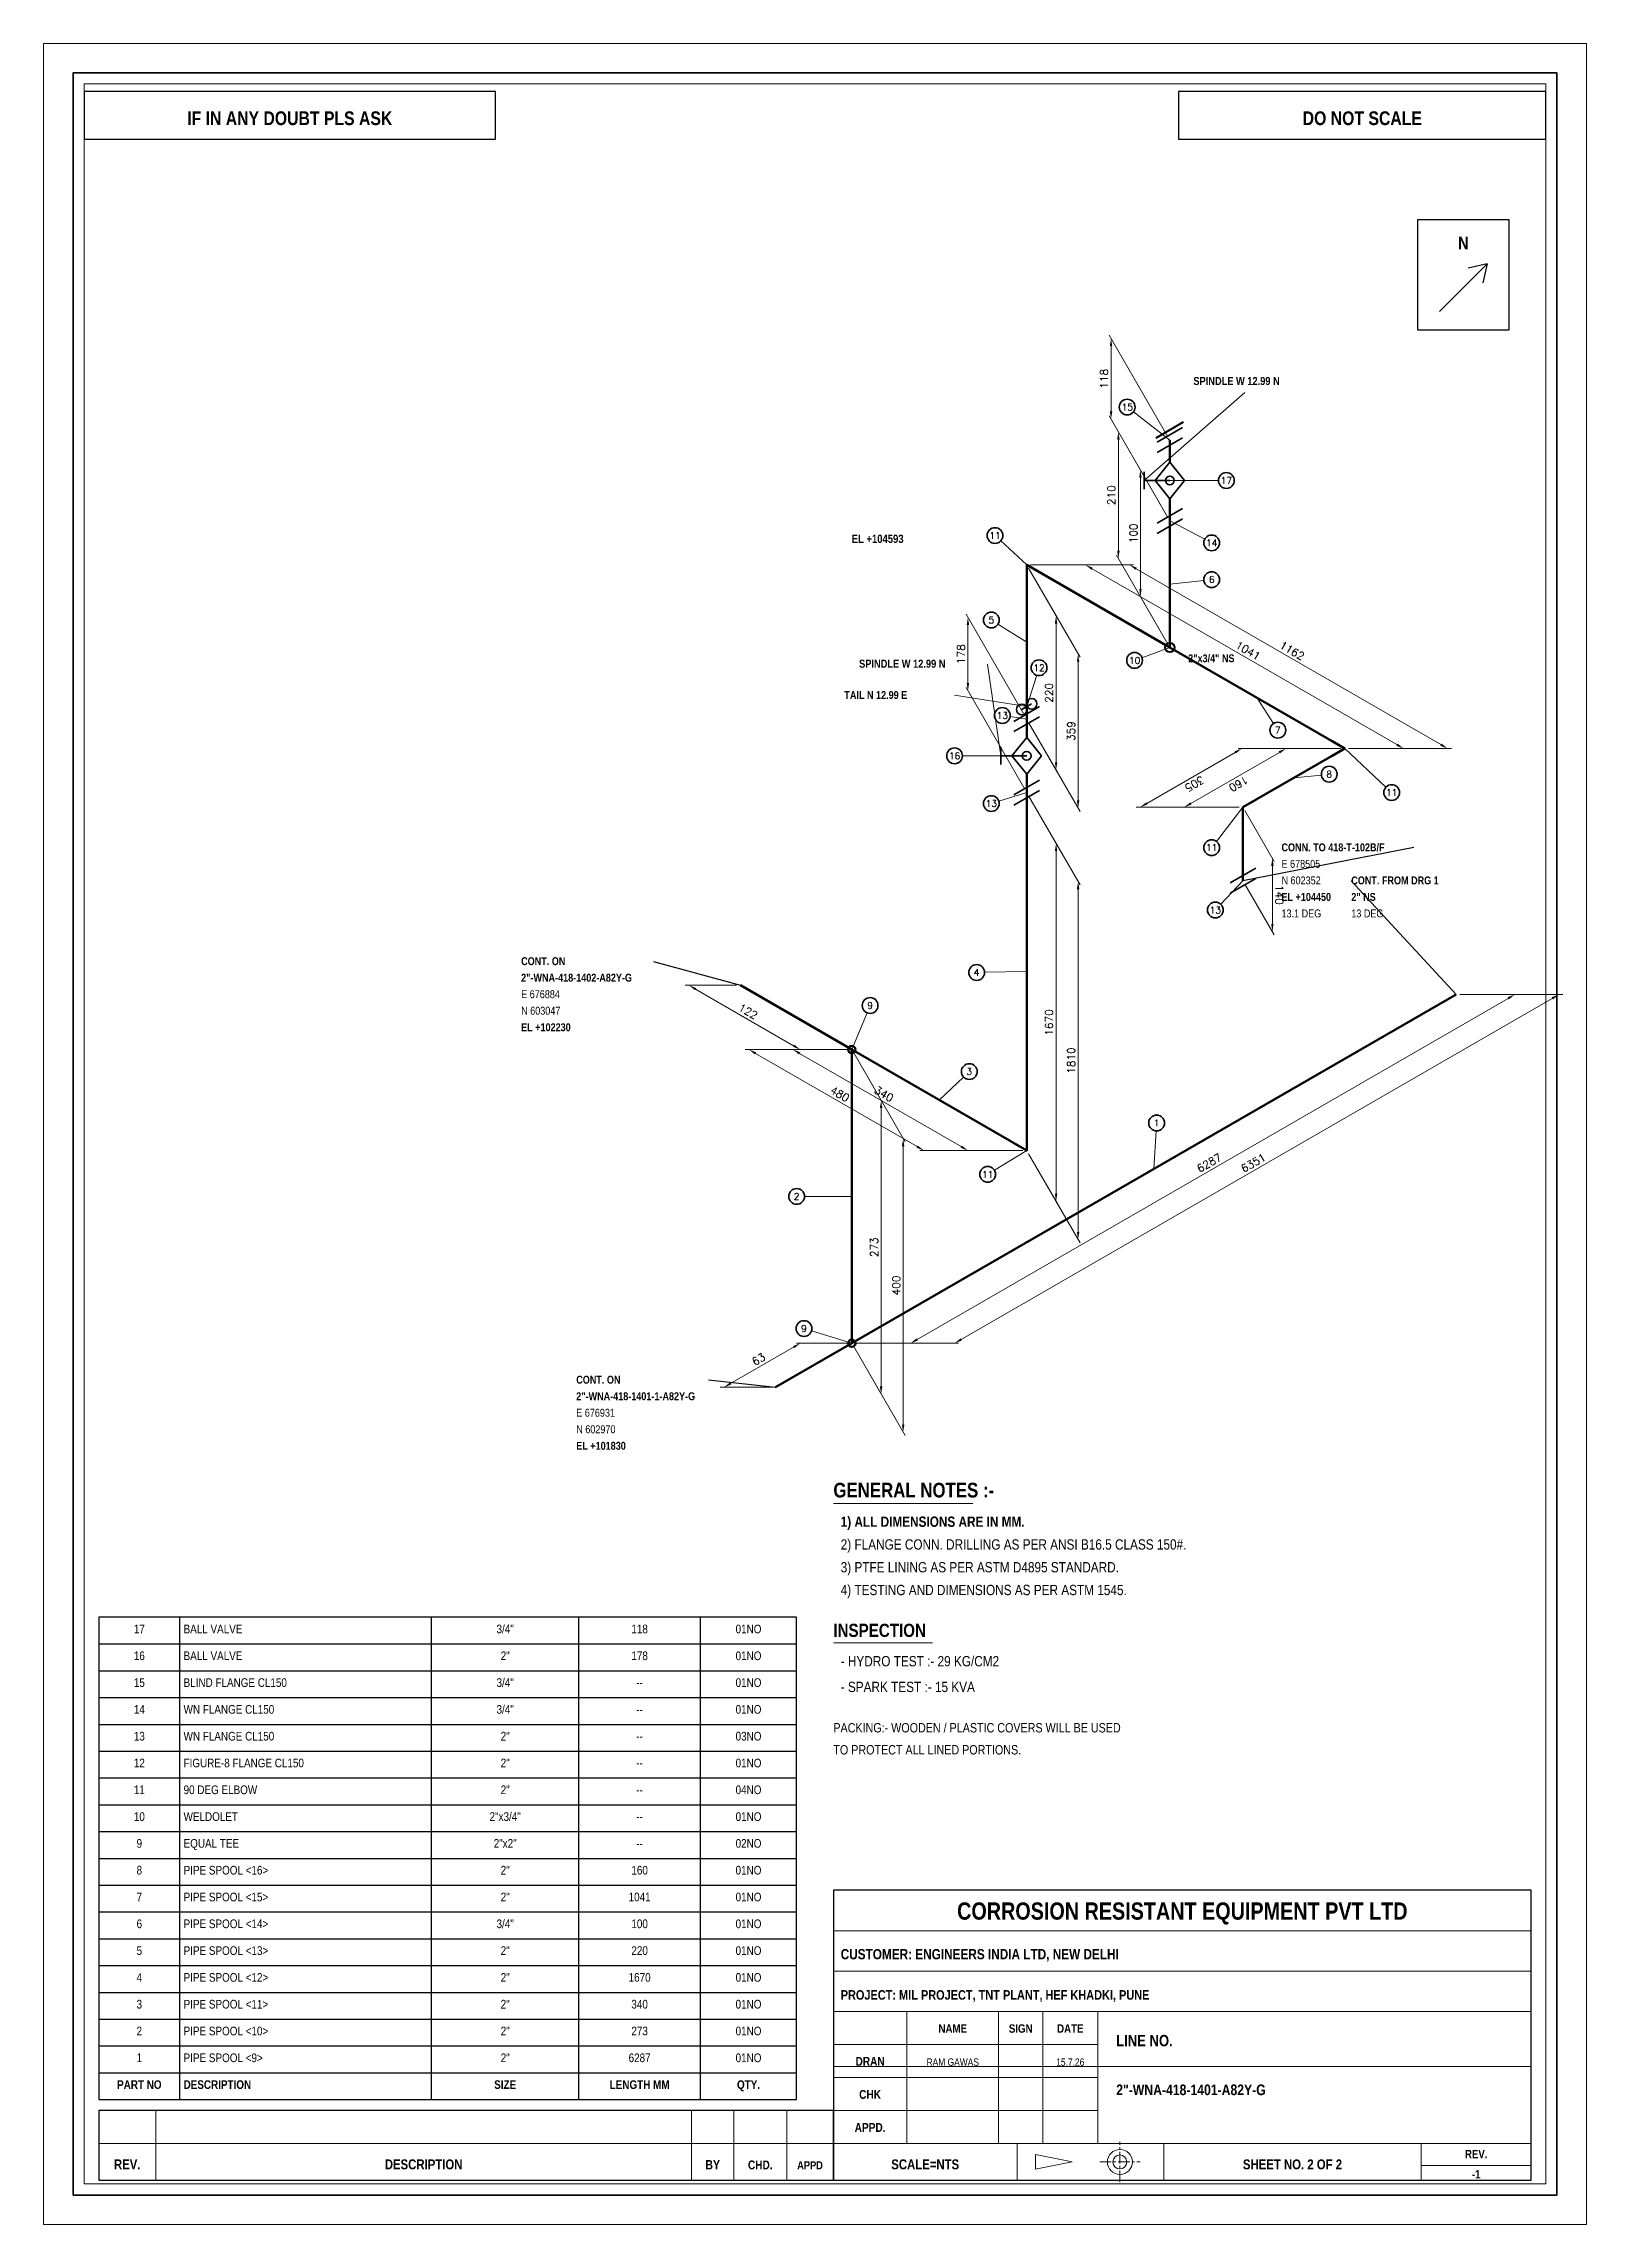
# Paper-space layout 'Layout1' of a CAD drawing. Header units: millimetres. Extents: x 0 to 420, y 0 to 594.
# The model-space entities are those that its viewports show. They can reach past a viewport. Long polylines and large blocks are cut down to what shows.
import ezdxf
from ezdxf.enums import TextEntityAlignment as Align

# ---------------------------------------------------------------- set-up
doc = ezdxf.new("R2010")
doc.units = ezdxf.units.MM
doc.linetypes.add('CENTER', pattern=[5.08, 3.175, -0.635, 0.635, -0.635])
for name, color, linetype, lineweight in [('BORDER', 7, 'Continuous', 35), ('CALLOUT', 3, 'Continuous', 35), ('CENTER', 2, 'CENTER', 20), ('COMPANY', 4, 'Continuous', 20), ('COMPONENT', 4, 'Continuous', 50), ('DIM', 2, 'Continuous', 20), ('HIGHLIGHT', 3, 'Continuous', 20), ('LABEL', 7, 'Continuous', 20), ('NOTES', 7, 'Continuous', 18), ('PIPE', 4, 'Continuous', 53), ('SYMBOL', 2, 'Continuous', 20), ('TABLE', 7, 'Continuous', 25), ('TITLE', 7, 'Continuous', 20)]:
    doc.layers.add(name, color=color, linetype=linetype, lineweight=lineweight)
doc.layers.add('VIEWPORTS', color=8, linetype='Continuous', lineweight=5, plot=False)
doc.styles.add('CRE_ARIAL_NARROW', font='Arial Narrow.ttf')
doc.styles.add('CRE_ARIAL_NARROW_BOLD', font='Arial Narrow Bold.ttf')
doc.styles.add('CRE_ROMANS', font='romans.shx')
doc.dimstyles.new('CRE_PTFE_DIM', dxfattribs={"dimtxt": 2.1, "dimasz": 2.1, "dimexe": 1.05, "dimexo": 1.05, "dimgap": 0.84, "dimtad": 1, "dimdec": 0, "dimzin": 12, "dimtxsty": 'CRE_ROMANS', "dimcen": 2.5, "dimclrd": 2, "dimclre": 2, "dimclrt": 2, "dimazin": 3, "dimtfac": 1, "dimtmove": 0, "dimatfit": 3, "dimlwd": 20, "dimlwe": 20})

# ---------------------------------------------------------------- blocks, each defined once
blk = doc.blocks.new('_CLOSEDFILLED')
at = {"color": 0, "linetype": 'BYBLOCK'}
blk.add_solid([(-1, 0.16), (0, 0), (-1, -0.16)], dxfattribs=at)
blk = doc.blocks.new('*D1')
at = {"color": 2, "lineweight": 20}
for p, q in [((237.82, 241.05), (398.73, 333.95)), ((385.59, 335), (401.59, 335)), ((221.05, 240), (237.05, 240))]:
    blk.add_line(p, q, dxfattribs=at)
at = {"layer": 'Defpoints'}
for p in [(384.54, 335), (220, 240), (236, 240)]:
    blk.add_point(p, dxfattribs=at)
at = {"layer": 'DIM', "color": 2, "xscale": 2.1, "yscale": 2.1}
for p, rotation in [((400.54, 335), 29.999999999999996), ((236, 240), 210)]:
    blk.add_blockref('_CLOSEDFILLED', p, dxfattribs=dict(at, rotation=rotation))
at = {"layer": 'DIM', "color": 2, "insert": (317.33, 289.14), "char_height": 2.1, "attachment_point": 5, "rotation": 30, "style": 'CRE_ROMANS'}
blk.add_mtext('6287', dxfattribs=at)
blk = doc.blocks.new('*D2')
at = {"color": 2, "lineweight": 20}
for p, q in [((249.82, 241.05), (410.73, 333.95)), ((385.59, 335), (413.59, 335)), ((221.05, 240), (249.05, 240))]:
    blk.add_line(p, q, dxfattribs=at)
at = {"layer": 'Defpoints'}
for p in [(384.54, 335), (220, 240), (248, 240)]:
    blk.add_point(p, dxfattribs=at)
at = {"layer": 'DIM', "color": 2, "xscale": 2.1, "yscale": 2.1}
for p, rotation in [((412.54, 335), 29.999999999999996), ((248, 240), 210)]:
    blk.add_blockref('_CLOSEDFILLED', p, dxfattribs=dict(at, rotation=rotation))
at = {"layer": 'DIM', "color": 2, "insert": (329.33, 289.14), "char_height": 2.1, "attachment_point": 5, "rotation": 30, "style": 'CRE_ROMANS'}
blk.add_mtext('6351', dxfattribs=at)
blk = doc.blocks.new('*D3')
at = {"color": 2, "lineweight": 20}
for p, q in [((220.53, 319.09), (228.53, 305.23)), ((228, 228.24), (228, 304.04)), ((220.53, 239.09), (228.53, 225.23))]:
    blk.add_line(p, q, dxfattribs=at)
at = {"layer": 'Defpoints'}
for p in [(220, 320), (220, 240), (228, 226.14)]:
    blk.add_point(p, dxfattribs=at)
at = {"layer": 'DIM', "color": 2, "xscale": 2.1, "yscale": 2.1}
for p, rotation in [((228, 306.14), 90), ((228, 226.14), 270)]:
    blk.add_blockref('_CLOSEDFILLED', p, dxfattribs=dict(at, rotation=rotation))
at = {"layer": 'DIM', "color": 2, "insert": (226.11, 266.14), "char_height": 2.1, "attachment_point": 5, "rotation": 90, "style": 'CRE_ROMANS'}
blk.add_mtext('273', dxfattribs=at)
blk = doc.blocks.new('*D4')
at = {"color": 2, "lineweight": 20}
for p, q in [((220.53, 319.09), (234.53, 294.84)), ((234, 217.85), (234, 293.65)), ((220.53, 239.09), (234.53, 214.84))]:
    blk.add_line(p, q, dxfattribs=at)
at = {"layer": 'Defpoints'}
for p in [(220, 320), (220, 240), (234, 215.75)]:
    blk.add_point(p, dxfattribs=at)
at = {"layer": 'DIM', "color": 2, "xscale": 2.1, "yscale": 2.1}
for p, rotation in [((234, 295.75), 90), ((234, 215.75), 270)]:
    blk.add_blockref('_CLOSEDFILLED', p, dxfattribs=dict(at, rotation=rotation))
at = {"layer": 'DIM', "color": 2, "insert": (232.11, 255.75), "char_height": 2.1, "attachment_point": 5, "rotation": 90, "style": 'CRE_ROMANS'}
blk.add_mtext('400', dxfattribs=at)
blk = doc.blocks.new('*D5')
at = {"color": 2, "lineweight": 20}
for p, q in [((218.95, 320), (202.95, 320)), ((205.82, 318.95), (249.81, 293.55)), ((266.58, 292.5), (250.58, 292.5))]:
    blk.add_line(p, q, dxfattribs=at)
at = {"layer": 'Defpoints'}
for p in [(204, 320), (220, 320), (267.63, 292.5)]:
    blk.add_point(p, dxfattribs=at)
at = {"layer": 'DIM', "color": 2, "xscale": 2.1, "yscale": 2.1}
for p, rotation in [((204, 320), 150), ((251.63, 292.5), -30.00000000000001)]:
    blk.add_blockref('_CLOSEDFILLED', p, dxfattribs=dict(at, rotation=rotation))
at = {"layer": 'DIM', "color": 2, "insert": (228.76, 307.89), "char_height": 2.1, "attachment_point": 5, "rotation": 330, "style": 'CRE_ROMANS'}
blk.add_mtext('340', dxfattribs=at)
blk = doc.blocks.new('*D6')
at = {"color": 2, "lineweight": 20}
for p, q in [((218.95, 320), (190.95, 320)), ((193.82, 318.95), (237.81, 293.55)), ((266.58, 292.5), (238.58, 292.5))]:
    blk.add_line(p, q, dxfattribs=at)
at = {"layer": 'Defpoints'}
for p in [(192, 320), (220, 320), (267.63, 292.5)]:
    blk.add_point(p, dxfattribs=at)
at = {"layer": 'DIM', "color": 2, "xscale": 2.1, "yscale": 2.1}
for p, rotation in [((192, 320), 150), ((239.63, 292.5), -30.00000000000001)]:
    blk.add_blockref('_CLOSEDFILLED', p, dxfattribs=dict(at, rotation=rotation))
at = {"layer": 'DIM', "color": 2, "insert": (216.76, 307.89), "char_height": 2.1, "attachment_point": 5, "rotation": 330, "style": 'CRE_ROMANS'}
blk.add_mtext('480', dxfattribs=at)
blk = doc.blocks.new('*D7')
at = {"color": 2, "lineweight": 20}
for p, q in [((268.16, 389.09), (276.16, 375.23)), ((275.63, 280.74), (275.63, 374.04)), ((268.16, 291.59), (276.16, 277.73))]:
    blk.add_line(p, q, dxfattribs=at)
at = {"layer": 'Defpoints'}
for p in [(267.63, 390), (267.63, 292.5), (275.63, 278.64)]:
    blk.add_point(p, dxfattribs=at)
at = {"layer": 'DIM', "color": 2, "xscale": 2.1, "yscale": 2.1}
for p, rotation in [((275.63, 376.14), 90), ((275.63, 278.64), 270)]:
    blk.add_blockref('_CLOSEDFILLED', p, dxfattribs=dict(at, rotation=rotation))
at = {"layer": 'DIM', "color": 2, "insert": (273.74, 327.39), "char_height": 2.1, "attachment_point": 5, "rotation": 90, "style": 'CRE_ROMANS'}
blk.add_mtext('1670', dxfattribs=at)
blk = doc.blocks.new('*D8')
at = {"color": 2, "lineweight": 20}
for p, q in [((268.16, 389.09), (282.16, 364.84)), ((281.63, 270.35), (281.63, 363.65)), ((268.16, 291.59), (282.16, 267.34))]:
    blk.add_line(p, q, dxfattribs=at)
at = {"layer": 'Defpoints'}
for p in [(267.63, 390), (267.63, 292.5), (281.63, 268.25)]:
    blk.add_point(p, dxfattribs=at)
at = {"layer": 'DIM', "color": 2, "xscale": 2.1, "yscale": 2.1}
for p, rotation in [((281.63, 365.75), 90), ((281.63, 268.25), 270)]:
    blk.add_blockref('_CLOSEDFILLED', p, dxfattribs=dict(at, rotation=rotation))
at = {"layer": 'DIM', "color": 2, "insert": (279.74, 317), "char_height": 2.1, "attachment_point": 5, "rotation": 90, "style": 'CRE_ROMANS'}
blk.add_mtext('1810', dxfattribs=at)
blk = doc.blocks.new('*D9')
at = {"color": 2, "lineweight": 20}
for p, q in [((268.16, 451.09), (276.16, 437.23)), ((275.63, 398.24), (275.63, 436.04)), ((268.16, 409.09), (276.16, 395.23))]:
    blk.add_line(p, q, dxfattribs=at)
at = {"layer": 'Defpoints'}
for p in [(267.63, 452), (267.63, 410), (275.63, 396.14)]:
    blk.add_point(p, dxfattribs=at)
at = {"layer": 'DIM', "color": 2, "xscale": 2.1, "yscale": 2.1}
for p, rotation in [((275.63, 438.14), 90), ((275.63, 396.14), 270)]:
    blk.add_blockref('_CLOSEDFILLED', p, dxfattribs=dict(at, rotation=rotation))
at = {"layer": 'DIM', "color": 2, "insert": (273.74, 417.14), "char_height": 2.1, "attachment_point": 5, "rotation": 90, "style": 'CRE_ROMANS'}
blk.add_mtext('220', dxfattribs=at)
blk = doc.blocks.new('*D10')
at = {"color": 2, "lineweight": 20}
for p, q in [((268.16, 451.09), (282.16, 426.84)), ((281.63, 387.85), (281.63, 425.65)), ((268.16, 409.09), (282.16, 384.84))]:
    blk.add_line(p, q, dxfattribs=at)
at = {"layer": 'Defpoints'}
for p in [(267.63, 452), (267.63, 410), (281.63, 385.75)]:
    blk.add_point(p, dxfattribs=at)
at = {"layer": 'DIM', "color": 2, "xscale": 2.1, "yscale": 2.1}
for p, rotation in [((281.63, 427.75), 90), ((281.63, 385.75), 270)]:
    blk.add_blockref('_CLOSEDFILLED', p, dxfattribs=dict(at, rotation=rotation))
at = {"layer": 'DIM', "color": 2, "insert": (279.74, 406.75), "char_height": 2.1, "attachment_point": 5, "rotation": 90, "style": 'CRE_ROMANS'}
blk.add_mtext('359', dxfattribs=at)
blk = doc.blocks.new('*D11')
at = {"color": 2, "lineweight": 20}
for p, q in [((306.08, 464.91), (298.08, 478.77)), ((298.6, 445.46), (298.6, 475.76)), ((306.08, 430.41), (298.08, 444.27))]:
    blk.add_line(p, q, dxfattribs=at)
at = {"layer": 'Defpoints'}
for p in [(306.6, 464), (298.6, 443.36), (306.6, 429.5)]:
    blk.add_point(p, dxfattribs=at)
at = {"layer": 'DIM', "color": 2, "xscale": 2.1, "yscale": 2.1}
for p, rotation in [((298.6, 477.86), 90), ((298.6, 443.36), 270)]:
    blk.add_blockref('_CLOSEDFILLED', p, dxfattribs=dict(at, rotation=rotation))
at = {"layer": 'DIM', "color": 2, "insert": (296.71, 460.61), "char_height": 2.1, "attachment_point": 5, "rotation": 90, "style": 'CRE_ROMANS'}
blk.add_mtext('100', dxfattribs=at)
blk = doc.blocks.new('*D12')
at = {"color": 2, "lineweight": 20}
for p, q in [((306.08, 464.91), (292.08, 489.16)), ((292.6, 455.85), (292.6, 486.15)), ((306.08, 430.41), (292.08, 454.66))]:
    blk.add_line(p, q, dxfattribs=at)
at = {"layer": 'Defpoints'}
for p in [(306.6, 464), (292.6, 453.75), (306.6, 429.5)]:
    blk.add_point(p, dxfattribs=at)
at = {"layer": 'DIM', "color": 2, "xscale": 2.1, "yscale": 2.1}
for p, rotation in [((292.6, 488.25), 90), ((292.6, 453.75), 270)]:
    blk.add_blockref('_CLOSEDFILLED', p, dxfattribs=dict(at, rotation=rotation))
at = {"layer": 'DIM', "color": 2, "insert": (290.71, 471), "char_height": 2.1, "attachment_point": 5, "rotation": 90, "style": 'CRE_ROMANS'}
blk.add_mtext('210', dxfattribs=at)
blk = doc.blocks.new('*D13')
at = {"color": 2, "lineweight": 20}
for p, q in [((268.68, 452), (284.68, 452)), ((285.45, 450.95), (368.42, 403.05)), ((355.28, 402), (371.28, 402))]:
    blk.add_line(p, q, dxfattribs=at)
at = {"layer": 'Defpoints'}
for p in [(267.63, 452), (283.63, 452), (354.23, 402)]:
    blk.add_point(p, dxfattribs=at)
at = {"layer": 'DIM', "color": 2, "xscale": 2.1, "yscale": 2.1}
for p, rotation in [((283.63, 452), 149.99999999999997), ((370.23, 402), -30.000000000000036)]:
    blk.add_blockref('_CLOSEDFILLED', p, dxfattribs=dict(at, rotation=rotation))
at = {"layer": 'DIM', "color": 2, "insert": (327.88, 428.64), "char_height": 2.1, "attachment_point": 5, "rotation": 330, "style": 'CRE_ROMANS'}
blk.add_mtext('1041', dxfattribs=at)
blk = doc.blocks.new('*D14')
at = {"color": 2, "lineweight": 20}
for p, q in [((268.68, 452), (296.68, 452)), ((297.45, 450.95), (380.42, 403.05)), ((355.28, 402), (383.28, 402))]:
    blk.add_line(p, q, dxfattribs=at)
at = {"layer": 'Defpoints'}
for p in [(267.63, 452), (295.63, 452), (354.23, 402)]:
    blk.add_point(p, dxfattribs=at)
at = {"layer": 'DIM', "color": 2, "xscale": 2.1, "yscale": 2.1}
for p, rotation in [((295.63, 452), 149.99999999999997), ((382.23, 402), -30.000000000000036)]:
    blk.add_blockref('_CLOSEDFILLED', p, dxfattribs=dict(at, rotation=rotation))
at = {"layer": 'DIM', "color": 2, "insert": (339.88, 428.64), "char_height": 2.1, "attachment_point": 5, "rotation": 330, "style": 'CRE_ROMANS'}
blk.add_mtext('1162', dxfattribs=at)
blk = doc.blocks.new('*D15')
at = {"color": 2, "lineweight": 20}
for p, q in [((336.42, 400.95), (312.34, 387.05)), ((353.18, 402), (337.18, 402)), ((325.47, 386), (309.47, 386))]:
    blk.add_line(p, q, dxfattribs=at)
at = {"layer": 'Defpoints'}
for p in [(338.23, 402), (354.23, 402), (326.52, 386)]:
    blk.add_point(p, dxfattribs=at)
at = {"layer": 'DIM', "color": 2, "xscale": 2.1, "yscale": 2.1}
for p, rotation in [((338.23, 402), 29.99999999999997), ((310.52, 386), -150.00000000000003)]:
    blk.add_blockref('_CLOSEDFILLED', p, dxfattribs=dict(at, rotation=rotation))
at = {"layer": 'DIM', "color": 2, "insert": (325.32, 392.36), "char_height": 2.1, "attachment_point": 5, "rotation": 210, "style": 'CRE_ROMANS'}
blk.add_mtext('160', dxfattribs=at)
blk = doc.blocks.new('*D16')
at = {"color": 2, "lineweight": 20}
for p, q in [((324.42, 400.95), (300.34, 387.05)), ((353.18, 402), (325.18, 402)), ((325.47, 386), (297.47, 386))]:
    blk.add_line(p, q, dxfattribs=at)
at = {"layer": 'Defpoints'}
for p in [(326.23, 402), (354.23, 402), (326.52, 386)]:
    blk.add_point(p, dxfattribs=at)
at = {"layer": 'DIM', "color": 2, "xscale": 2.1, "yscale": 2.1}
for p, rotation in [((326.23, 402), 29.99999999999997), ((298.52, 386), -150.00000000000003)]:
    blk.add_blockref('_CLOSEDFILLED', p, dxfattribs=dict(at, rotation=rotation))
at = {"layer": 'DIM', "color": 2, "insert": (313.32, 392.36), "char_height": 2.1, "attachment_point": 5, "rotation": 210, "style": 'CRE_ROMANS'}
blk.add_mtext('305', dxfattribs=at)
blk = doc.blocks.new('*D17')
at = {"color": 2, "lineweight": 20}
for p, q in [((267.11, 410.91), (251.11, 438.62)), ((251.63, 419.81), (251.63, 435.61)), ((267.11, 390.91), (251.11, 418.62))]:
    blk.add_line(p, q, dxfattribs=at)
at = {"layer": 'Defpoints'}
for p in [(251.63, 417.71), (267.63, 410), (267.63, 390)]:
    blk.add_point(p, dxfattribs=at)
at = {"layer": 'DIM', "color": 2, "xscale": 2.1, "yscale": 2.1}
for p, rotation in [((251.63, 437.71), 90), ((251.63, 417.71), 270)]:
    blk.add_blockref('_CLOSEDFILLED', p, dxfattribs=dict(at, rotation=rotation))
at = {"layer": 'DIM', "color": 2, "insert": (249.74, 427.71), "char_height": 2.1, "attachment_point": 5, "rotation": 90, "style": 'CRE_ROMANS'}
blk.add_mtext('178', dxfattribs=at)
blk = doc.blocks.new('*D18')
at = {"color": 2, "lineweight": 20}
for p, q in [((306.08, 486.91), (290.08, 514.62)), ((290.6, 493.81), (290.6, 511.61)), ((306.08, 464.91), (290.08, 492.62))]:
    blk.add_line(p, q, dxfattribs=at)
at = {"layer": 'Defpoints'}
for p in [(290.6, 491.71), (306.6, 486), (306.6, 464)]:
    blk.add_point(p, dxfattribs=at)
at = {"layer": 'DIM', "color": 2, "xscale": 2.1, "yscale": 2.1}
for p, rotation in [((290.6, 513.71), 90), ((290.6, 491.71), 270)]:
    blk.add_blockref('_CLOSEDFILLED', p, dxfattribs=dict(at, rotation=rotation))
at = {"layer": 'DIM', "color": 2, "insert": (288.71, 502.71), "char_height": 2.1, "attachment_point": 5, "rotation": 90, "style": 'CRE_ROMANS'}
blk.add_mtext('118', dxfattribs=at)
blk = doc.blocks.new('*D19')
at = {"color": 2, "lineweight": 20}
for p, q in [((327.05, 385.09), (335.05, 371.23)), ((334.52, 370.04), (334.52, 354.24)), ((327.05, 365.09), (335.05, 351.23))]:
    blk.add_line(p, q, dxfattribs=at)
at = {"layer": 'Defpoints'}
for p in [(326.52, 386), (334.52, 372.14), (326.52, 366)]:
    blk.add_point(p, dxfattribs=at)
at = {"layer": 'DIM', "color": 2, "xscale": 2.1, "yscale": 2.1}
for p, rotation in [((334.52, 372.14), 90), ((334.52, 352.14), -90)]:
    blk.add_blockref('_CLOSEDFILLED', p, dxfattribs=dict(at, rotation=rotation))
at = {"layer": 'DIM', "color": 2, "insert": (336.41, 362.14), "char_height": 2.1, "attachment_point": 5, "rotation": 270, "style": 'CRE_ROMANS'}
blk.add_mtext('140', dxfattribs=at)
blk = doc.blocks.new('*D20')
at = {"color": 2, "lineweight": 20}
for p, q in [((187.03, 229.05), (204.18, 238.95)), ((218.95, 240), (204.95, 240)), ((198.17, 228), (184.17, 228))]:
    blk.add_line(p, q, dxfattribs=at)
at = {"layer": 'Defpoints'}
for p in [(220, 240), (185.22, 228), (199.22, 228)]:
    blk.add_point(p, dxfattribs=at)
at = {"layer": 'DIM', "color": 2, "xscale": 2.1, "yscale": 2.1}
for p, rotation in [((206, 240), 29.999999999999996), ((185.22, 228), 210)]:
    blk.add_blockref('_CLOSEDFILLED', p, dxfattribs=dict(at, rotation=rotation))
at = {"layer": 'DIM', "color": 2, "insert": (194.66, 235.64), "char_height": 2.1, "attachment_point": 5, "rotation": 30, "style": 'CRE_ROMANS'}
blk.add_mtext('63', dxfattribs=at)
blk = doc.blocks.new('*D21')
at = {"color": 2, "lineweight": 20}
for p, q in [((188.64, 337.5), (174.64, 337.5)), ((177.51, 336.45), (204.18, 321.05)), ((218.95, 320), (204.95, 320))]:
    blk.add_line(p, q, dxfattribs=at)
at = {"layer": 'Defpoints'}
for p in [(175.69, 337.5), (189.69, 337.5), (220, 320)]:
    blk.add_point(p, dxfattribs=at)
at = {"layer": 'DIM', "color": 2, "xscale": 2.1, "yscale": 2.1}
for p, rotation in [((175.69, 337.5), 150), ((206, 320), -30.00000000000001)]:
    blk.add_blockref('_CLOSEDFILLED', p, dxfattribs=dict(at, rotation=rotation))
at = {"layer": 'DIM', "color": 2, "insert": (191.79, 330.39), "char_height": 2.1, "attachment_point": 5, "rotation": 330, "style": 'CRE_ROMANS'}
blk.add_mtext('122', dxfattribs=at)

msp = doc.modelspace()

# ---------------------------------------------------------------- linework, layer by layer
at = {"layer": 'BORDER', "lineweight": 20}
for p, q in [((215, 80), (405, 80)), ((215, 69), (405, 69)), ((215, 58), (405, 58)), ((235, 22), (235, 58)), ((260, 22), (260, 58)), ((272, 22), (272, 58)), ((287, 22), (287, 58)), ((215, 49), (287, 49)), ((215, 43), (405, 43)), ((215, 40), (287, 40)), ((30.5, 12), (30.5, 31)), ((176.4, 12), (176.4, 31)), ((187.9, 12), (187.9, 31)), ((202.3, 12), (202.3, 31)), ((215, 31), (287, 31)), ((15, 22), (215, 22)), ((215, 22), (405, 22)), ((265, 12), (265, 22)), ((305, 12), (305, 22)), ((375, 12), (375, 22)), ((375, 16), (405, 16))]:
    msp.add_line(p, q, dxfattribs=at)
at = {"layer": 'BORDER', "lineweight": 35}
msp.add_lwpolyline([(8, 8), (412, 8), (412, 586), (8, 586)], close=True, dxfattribs=at)
at = {"layer": 'BORDER', "lineweight": 20}
msp.add_lwpolyline([(11, 11), (409, 11), (409, 583), (11, 583)], close=True, dxfattribs=at)
at = {"layer": 'BORDER', "lineweight": 25}
for points in [[(11, 568), (123, 568), (123, 581), (11, 581)], [(309, 568), (409, 568), (409, 581), (309, 581)], [(374, 516), (399, 516), (399, 546), (374, 546)], [(15, 12), (215, 12), (215, 31), (15, 31)]]:
    msp.add_lwpolyline(points, close=True, dxfattribs=at)
at = {"layer": 'BORDER', "lineweight": 30}
msp.add_lwpolyline([(215, 12), (405, 12), (405, 91), (215, 91)], close=True, dxfattribs=at)
at = {"layer": 'CALLOUT', "lineweight": 20}
for p, q in [((296.7, 493.68), (306.6, 486)), ((319.85, 475), (306.6, 475)), ((316.1, 459), (306.6, 464)), ((260.58, 458.54), (267.63, 452)), ((315.86, 447.77), (306.6, 446.75)), ((259.82, 435.86), (267.63, 431)), ((299.02, 426.74), (306.6, 429.5)), ((270.35, 421.95), (267.63, 413.4)), ((263.13, 410.68), (267.63, 410)), ((334.84, 408.81), (330.42, 415.75)), ((250.15, 400), (260.63, 400)), ((365.43, 391.47), (354.23, 402)), ((347.86, 394.78), (340.38, 394)), ((260.05, 387.64), (267.63, 390)), ((319.32, 376.7), (326.52, 386)), ((320.47, 359.57), (326.52, 366)), ((256.15, 341.04), (267.63, 341.25)), ((224.17, 330.02), (220, 320)), ((250.44, 312.52), (243.82, 306.25)), ((302.88, 297.85), (302.27, 287.5)), ((258.83, 287.12), (267.63, 292.5)), ((207.15, 280), (220, 280)), ((209.05, 243.37), (220, 240))]:
    msp.add_line(p, q, dxfattribs=at)
at = {"layer": 'CALLOUT', "lineweight": 35}
for centre in [(295, 495), (322, 475), (259, 460), (318, 458), (318, 448), (258, 437), (297, 426), (271, 424), (261, 411), (336, 407), (248, 400), (350, 395), (367, 390), (258, 387), (318, 375), (319, 358), (254, 341), (225, 332), (252, 314), (303, 300), (257, 286), (205, 280), (207, 244)]:
    msp.add_circle(centre, 2.15, dxfattribs=at)
at = {"layer": 'CENTER', "lineweight": 20}
for p, q in [((293, 11.5), (293, 22.5)), ((287.5, 17), (298.5, 17))]:
    msp.add_line(p, q, dxfattribs=at)
at = {"layer": 'COMPONENT', "lineweight": 40}
msp.add_line((302.88, 486.65), (310.33, 490.95), dxfattribs=at)
at = {"layer": 'COMPONENT', "lineweight": 35}
for p, q in [((303.14, 485.4), (310.07, 489.4)), ((303.14, 482.6), (310.07, 486.6)), ((299.6, 472.6), (299.6, 477.4)), ((302.6, 475), (306.6, 480)), ((306.6, 480), (310.6, 475)), ((306.6, 475), (299.6, 475)), ((306.6, 470), (302.6, 475)), ((310.6, 475), (306.6, 470)), ((303.14, 463.4), (310.07, 467.4)), ((303.14, 460.6), (310.07, 464.6)), ((264.17, 409.4), (271.1, 413.4)), ((264.17, 406.6), (271.1, 410.6)), ((266.29, 412.62), (268.97, 414.17)), ((263.63, 400), (267.63, 405)), ((267.63, 405), (271.63, 400)), ((260.63, 397.6), (260.63, 402.4)), ((267.63, 400), (260.63, 400)), ((267.63, 395), (263.63, 400)), ((271.63, 400), (267.63, 395)), ((264.17, 389.4), (271.1, 393.4)), ((264.17, 386.6), (271.1, 390.6)), ((323.06, 365.4), (329.99, 369.4)), ((323.06, 362.6), (329.99, 366.6))]:
    msp.add_line(p, q, dxfattribs=at)
at = {"layer": 'COMPONENT', "lineweight": 50}
for p, q in [((306.6, 480), (306.6, 486)), ((306.6, 464), (306.6, 470)), ((267.63, 405), (267.63, 410)), ((267.63, 390), (267.63, 395)), ((326.52, 386), (326.52, 366)), ((189.69, 337.5), (220, 320)), ((199.22, 228), (220, 240))]:
    msp.add_line(p, q, dxfattribs=at)
for points in [[(267.63, 448), (267.63, 452), (271.1, 450)], [(350.77, 404), (354.23, 402), (350.77, 400)], [(329.99, 388), (326.52, 386), (326.52, 382)], [(264.17, 294.5), (267.63, 292.5), (267.63, 296.5)]]:
    msp.add_lwpolyline(points, dxfattribs=at)
at = {"layer": 'COMPONENT', "lineweight": 35}
for centre, radius in [((306.6, 475), 1.2), ((266.29, 412.62), 1.45), ((268.97, 414.17), 1.45), ((267.63, 400), 1.2)]:
    msp.add_circle(centre, radius, dxfattribs=at)
at = {"layer": 'COMPONENT', "lineweight": 40}
msp.add_circle((306.6, 429.5), 1.25, dxfattribs=at)
at = {"layer": 'COMPONENT', "lineweight": 50}
for centre in [(220, 320), (220, 240)]:
    msp.add_circle(centre, 1, dxfattribs=at)
at = {"layer": 'LABEL', "lineweight": 20}
for p, q in [((327, 499), (299.6, 475)), ((257, 425), (260.63, 400)), ((248, 416.5), (267.63, 413.4))]:
    msp.add_line(p, q, dxfattribs=at)
at = {"layer": 'LABEL', "lineweight": 25}
for p, q in [((373, 375), (326.52, 366)), ((356, 366), (384.54, 335)), ((166, 344), (189.69, 337.5)), ((181, 230), (199.22, 228))]:
    msp.add_line(p, q, dxfattribs=at)
at = {"layer": 'PIPE', "lineweight": 53}
for p, q in [((306.6, 429.5), (306.6, 464)), ((267.63, 410), (267.63, 452)), ((267.63, 452), (306.6, 429.5)), ((306.6, 429.5), (354.23, 402)), ((354.23, 402), (326.52, 386)), ((267.63, 292.5), (267.63, 390)), ((220, 240), (384.54, 335)), ((220, 240), (220, 320)), ((220, 320), (267.63, 292.5))]:
    msp.add_line(p, q, dxfattribs=at)
at = {"layer": 'SYMBOL', "lineweight": 30}
for p, q in [((380, 521), (393, 534)), ((393, 534), (387.8, 532.8)), ((393, 534), (391.8, 528.8))]:
    msp.add_line(p, q, dxfattribs=at)
at = {"layer": 'SYMBOL', "lineweight": 20}
for p, q in [((270, 19), (280, 17)), ((270, 15), (270, 19)), ((270, 15), (280, 17))]:
    msp.add_line(p, q, dxfattribs=at)
for radius in [3.4, 1.9]:
    msp.add_circle((293, 17), radius, dxfattribs=at)
at = {"layer": 'TABLE', "lineweight": 25}
for p, q in [((37.1, 34), (37.1, 165.4)), ((105.6, 34), (105.6, 165.4)), ((145.7, 34), (145.7, 165.4)), ((178.8, 34), (178.8, 165.4)), ((15, 158.1), (205, 158.1)), ((15, 150.8), (205, 150.8)), ((15, 143.5), (205, 143.5)), ((15, 136.2), (205, 136.2)), ((15, 128.9), (205, 128.9)), ((15, 121.6), (205, 121.6)), ((15, 114.3), (205, 114.3)), ((15, 107), (205, 107)), ((15, 99.7), (205, 99.7)), ((15, 92.4), (205, 92.4)), ((15, 85.1), (205, 85.1)), ((15, 77.8), (205, 77.8)), ((15, 70.5), (205, 70.5)), ((15, 63.2), (205, 63.2)), ((15, 55.9), (205, 55.9)), ((15, 48.6), (205, 48.6)), ((15, 41.3), (205, 41.3))]:
    msp.add_line(p, q, dxfattribs=at)
msp.add_lwpolyline([(15, 34), (205, 34), (205, 165.4), (15, 165.4)], close=True, dxfattribs=at)
at = {"layer": 'TITLE', "lineweight": 20}
msp.add_line((215, 196.4), (253, 196.4), dxfattribs=at)
at = {"layer": 'TITLE', "lineweight": 18}
msp.add_line((215, 158.4), (242, 158.4), dxfattribs=at)

# ---------------------------------------------------------------- texts
at = {"layer": 'CALLOUT', "style": 'CRE_ROMANS'}
for s, p in [('15', (295, 494.1)), ('17', (322, 474.1)), ('11', (259, 459.1)), ('14', (318, 457.1)), ('6', (318, 447.1)), ('5', (258, 436.1)), ('12', (271, 423.1)), ('10', (297, 425.1)), ('13', (261, 410.1)), ('7', (336, 406.1)), ('16', (248, 399.1)), ('8', (350, 394.1)), ('13', (258, 386.1)), ('11', (367, 389.1)), ('11', (318, 374.1)), ('13', (319, 357.1)), ('4', (254, 340.1)), ('9', (225, 331.1)), ('3', (252, 313.1)), ('1', (303, 299.1)), ('11', (257, 285.1)), ('2', (205, 279.1)), ('9', (207, 243.1))]:
    msp.add_text(s, height=1.8, dxfattribs=at).set_placement(p, align=Align.CENTER)
at = {"layer": 'COMPANY', "style": 'CRE_ARIAL_NARROW_BOLD'}
msp.add_text('CORROSION RESISTANT EQUIPMENT PVT LTD', height=4.7, dxfattribs=at).set_placement((310, 83), align=Align.CENTER)
at = {"layer": 'HIGHLIGHT', "style": 'CRE_ARIAL_NARROW_BOLD'}
for s, height, p in [('LINE NO.', 3.1, (292, 48.5)), ('2"-WNA-418-1401-A82Y-G', 2.9, (292, 35.2))]:
    msp.add_text(s, height=height, dxfattribs=at).set_placement(p)
at = {"layer": 'LABEL'}
for s, height, style, p in [('SPINDLE W 12.99 N', 2.2, 'CRE_ARIAL_NARROW_BOLD', (313, 501)), ('EL +104593', 2.25, 'CRE_ARIAL_NARROW_BOLD', (220, 458)), ('2"x3/4" NS', 2.15, 'CRE_ARIAL_NARROW_BOLD', (311.6, 425.5)), ('SPINDLE W 12.99 N', 2.2, 'CRE_ARIAL_NARROW_BOLD', (222, 424)), ('TAIL N 12.99 E', 2.15, 'CRE_ARIAL_NARROW_BOLD', (218, 415.5)), ('CONN. TO 418-T-102B/F', 2.15, 'CRE_ARIAL_NARROW_BOLD', (337, 374)), ('E 678505', 2.15, 'CRE_ARIAL_NARROW', (337, 369.5)), ('EL +104450', 2.15, 'CRE_ARIAL_NARROW_BOLD', (337, 360.5)), ('N 602352', 2.15, 'CRE_ARIAL_NARROW', (337, 365)), ('2" NS', 2.15, 'CRE_ARIAL_NARROW_BOLD', (356, 360.5)), ('CONT. FROM DRG 1', 2.15, 'CRE_ARIAL_NARROW_BOLD', (356, 365)), ('13.1 DEG', 2.15, 'CRE_ARIAL_NARROW', (337, 356)), ('13 DEG', 2.15, 'CRE_ARIAL_NARROW', (356, 356)), ('CONT. ON', 2.15, 'CRE_ARIAL_NARROW_BOLD', (130, 343)), ('2"-WNA-418-1402-A82Y-G', 2.15, 'CRE_ARIAL_NARROW_BOLD', (130, 338.5)), ('E 676884', 2.15, 'CRE_ARIAL_NARROW', (130, 334)), ('EL +102230', 2.15, 'CRE_ARIAL_NARROW_BOLD', (130, 325)), ('N 603047', 2.15, 'CRE_ARIAL_NARROW', (130, 329.5)), ('2"-WNA-418-1401-1-A82Y-G', 2.15, 'CRE_ARIAL_NARROW_BOLD', (145, 224.5)), ('CONT. ON', 2.15, 'CRE_ARIAL_NARROW_BOLD', (145, 229)), ('E 676931', 2.15, 'CRE_ARIAL_NARROW', (145, 220)), ('N 602970', 2.15, 'CRE_ARIAL_NARROW', (145, 215.5)), ('EL +101830', 2.15, 'CRE_ARIAL_NARROW_BOLD', (145, 211))]:
    msp.add_text(s, height=height, dxfattribs=dict(at, style=style)).set_placement(p)
at = {"layer": 'NOTES'}
for s, height, style, p in [('1) ALL DIMENSIONS ARE IN MM.', 2.8, 'CRE_ARIAL_NARROW_BOLD', (217, 190)), ('2) FLANGE CONN. DRILLING AS PER ANSI B16.5 CLASS 150#.', 2.8, 'CRE_ARIAL_NARROW', (217, 183.8)), ('3) PTFE LINING AS PER ASTM D4895 STANDARD.', 2.8, 'CRE_ARIAL_NARROW', (217, 177.6)), ('4) TESTING AND DIMENSIONS AS PER ASTM 1545.', 2.8, 'CRE_ARIAL_NARROW', (217, 171.4)), ('- HYDRO TEST :- 29 KG/CM2', 2.8, 'CRE_ARIAL_NARROW', (217, 152)), ('- SPARK TEST :- 15 KVA', 2.8, 'CRE_ARIAL_NARROW', (217, 145)), ('PACKING:- WOODEN / PLASTIC COVERS WILL BE USED', 2.55, 'CRE_ARIAL_NARROW', (215, 134)), ('TO PROTECT ALL LINED PORTIONS.', 2.55, 'CRE_ARIAL_NARROW', (215, 128))]:
    msp.add_text(s, height=height, dxfattribs=dict(at, style=style)).set_placement(p)
at = {"layer": 'TABLE'}
for s, style, p in [('17', 'CRE_ARIAL_NARROW', (26.05, 161)), ('3/4"', 'CRE_ARIAL_NARROW', (125.65, 161)), ('118', 'CRE_ARIAL_NARROW', (162.25, 161)), ('01NO', 'CRE_ARIAL_NARROW', (191.9, 161)), ('16', 'CRE_ARIAL_NARROW', (26.05, 153.7)), ('2"', 'CRE_ARIAL_NARROW', (125.65, 153.7)), ('178', 'CRE_ARIAL_NARROW', (162.25, 153.7)), ('01NO', 'CRE_ARIAL_NARROW', (191.9, 153.7)), ('15', 'CRE_ARIAL_NARROW', (26.05, 146.4)), ('3/4"', 'CRE_ARIAL_NARROW', (125.65, 146.4)), ('01NO', 'CRE_ARIAL_NARROW', (191.9, 146.4)), ('--', 'CRE_ARIAL_NARROW', (162.25, 146.4)), ('14', 'CRE_ARIAL_NARROW', (26.05, 139.1)), ('3/4"', 'CRE_ARIAL_NARROW', (125.65, 139.1)), ('--', 'CRE_ARIAL_NARROW', (162.25, 139.1)), ('01NO', 'CRE_ARIAL_NARROW', (191.9, 139.1)), ('13', 'CRE_ARIAL_NARROW', (26.05, 131.8)), ('2"', 'CRE_ARIAL_NARROW', (125.65, 131.8)), ('--', 'CRE_ARIAL_NARROW', (162.25, 131.8)), ('03NO', 'CRE_ARIAL_NARROW', (191.9, 131.8)), ('12', 'CRE_ARIAL_NARROW', (26.05, 124.5)), ('2"', 'CRE_ARIAL_NARROW', (125.65, 124.5)), ('--', 'CRE_ARIAL_NARROW', (162.25, 124.5)), ('01NO', 'CRE_ARIAL_NARROW', (191.9, 124.5)), ('11', 'CRE_ARIAL_NARROW', (26.05, 117.2)), ('2"', 'CRE_ARIAL_NARROW', (125.65, 117.2)), ('04NO', 'CRE_ARIAL_NARROW', (191.9, 117.2)), ('--', 'CRE_ARIAL_NARROW', (162.25, 117.2)), ('10', 'CRE_ARIAL_NARROW', (26.05, 109.9)), ('2"x3/4"', 'CRE_ARIAL_NARROW', (125.65, 109.9)), ('--', 'CRE_ARIAL_NARROW', (162.25, 109.9)), ('01NO', 'CRE_ARIAL_NARROW', (191.9, 109.9)), ('9', 'CRE_ARIAL_NARROW', (26.05, 102.6)), ('2"x2"', 'CRE_ARIAL_NARROW', (125.65, 102.6)), ('--', 'CRE_ARIAL_NARROW', (162.25, 102.6)), ('02NO', 'CRE_ARIAL_NARROW', (191.9, 102.6)), ('8', 'CRE_ARIAL_NARROW', (26.05, 95.3)), ('2"', 'CRE_ARIAL_NARROW', (125.65, 95.3)), ('160', 'CRE_ARIAL_NARROW', (162.25, 95.3)), ('01NO', 'CRE_ARIAL_NARROW', (191.9, 95.3)), ('7', 'CRE_ARIAL_NARROW', (26.05, 88)), ('2"', 'CRE_ARIAL_NARROW', (125.65, 88)), ('1041', 'CRE_ARIAL_NARROW', (162.25, 88)), ('01NO', 'CRE_ARIAL_NARROW', (191.9, 88)), ('3/4"', 'CRE_ARIAL_NARROW', (125.65, 80.7)), ('6', 'CRE_ARIAL_NARROW', (26.05, 80.7)), ('100', 'CRE_ARIAL_NARROW', (162.25, 80.7)), ('01NO', 'CRE_ARIAL_NARROW', (191.9, 80.7)), ('5', 'CRE_ARIAL_NARROW', (26.05, 73.4)), ('2"', 'CRE_ARIAL_NARROW', (125.65, 73.4)), ('220', 'CRE_ARIAL_NARROW', (162.25, 73.4)), ('01NO', 'CRE_ARIAL_NARROW', (191.9, 73.4)), ('4', 'CRE_ARIAL_NARROW', (26.05, 66.1)), ('2"', 'CRE_ARIAL_NARROW', (125.65, 66.1)), ('1670', 'CRE_ARIAL_NARROW', (162.25, 66.1)), ('01NO', 'CRE_ARIAL_NARROW', (191.9, 66.1)), ('3', 'CRE_ARIAL_NARROW', (26.05, 58.8)), ('2"', 'CRE_ARIAL_NARROW', (125.65, 58.8)), ('340', 'CRE_ARIAL_NARROW', (162.25, 58.8)), ('01NO', 'CRE_ARIAL_NARROW', (191.9, 58.8)), ('2', 'CRE_ARIAL_NARROW', (26.05, 51.5)), ('2"', 'CRE_ARIAL_NARROW', (125.65, 51.5)), ('273', 'CRE_ARIAL_NARROW', (162.25, 51.5)), ('01NO', 'CRE_ARIAL_NARROW', (191.9, 51.5)), ('1', 'CRE_ARIAL_NARROW', (26.05, 44.2)), ('2"', 'CRE_ARIAL_NARROW', (125.65, 44.2)), ('6287', 'CRE_ARIAL_NARROW', (162.25, 44.2)), ('01NO', 'CRE_ARIAL_NARROW', (191.9, 44.2)), ('PART NO', 'CRE_ARIAL_NARROW_BOLD', (26.05, 36.9)), ('SIZE', 'CRE_ARIAL_NARROW_BOLD', (125.65, 36.9)), ('LENGTH MM', 'CRE_ARIAL_NARROW_BOLD', (162.25, 36.9)), ('QTY.', 'CRE_ARIAL_NARROW_BOLD', (191.9, 36.9))]:
    msp.add_text(s, height=2.35, dxfattribs=dict(at, style=style)).set_placement(p, align=Align.CENTER)
for s, style, p in [('BALL VALVE', 'CRE_ARIAL_NARROW', (38.1, 161)), ('BALL VALVE', 'CRE_ARIAL_NARROW', (38.1, 153.7)), ('BLIND FLANGE CL150', 'CRE_ARIAL_NARROW', (38.1, 146.4)), ('WN FLANGE CL150', 'CRE_ARIAL_NARROW', (38.1, 139.1)), ('WN FLANGE CL150', 'CRE_ARIAL_NARROW', (38.1, 131.8)), ('FIGURE-8 FLANGE CL150', 'CRE_ARIAL_NARROW', (38.1, 124.5)), ('90 DEG ELBOW', 'CRE_ARIAL_NARROW', (38.1, 117.2)), ('WELDOLET', 'CRE_ARIAL_NARROW', (38.1, 109.9)), ('EQUAL TEE', 'CRE_ARIAL_NARROW', (38.1, 102.6)), ('PIPE SPOOL <16>', 'CRE_ARIAL_NARROW', (38.1, 95.3)), ('PIPE SPOOL <15>', 'CRE_ARIAL_NARROW', (38.1, 88)), ('PIPE SPOOL <14>', 'CRE_ARIAL_NARROW', (38.1, 80.7)), ('PIPE SPOOL <13>', 'CRE_ARIAL_NARROW', (38.1, 73.4)), ('PIPE SPOOL <12>', 'CRE_ARIAL_NARROW', (38.1, 66.1)), ('PIPE SPOOL <11>', 'CRE_ARIAL_NARROW', (38.1, 58.8)), ('PIPE SPOOL <10>', 'CRE_ARIAL_NARROW', (38.1, 51.5)), ('PIPE SPOOL <9>', 'CRE_ARIAL_NARROW', (38.1, 44.2)), ('DESCRIPTION', 'CRE_ARIAL_NARROW_BOLD', (38.1, 36.9))]:
    msp.add_text(s, height=2.35, dxfattribs=dict(at, style=style)).set_placement(p)
at = {"layer": 'TITLE'}
for s, height, style, p in [('IF IN ANY DOUBT PLS ASK', 3.75, 'CRE_ARIAL_NARROW_BOLD', (67, 571.8)), ('DO NOT SCALE', 3.75, 'CRE_ARIAL_NARROW_BOLD', (359, 571.8)), ('N', 3.4, 'CRE_ARIAL_NARROW_BOLD', (386.5, 538)), ('NAME', 2.3, 'CRE_ARIAL_NARROW_BOLD', (247.5, 52.2)), ('SIGN', 2.3, 'CRE_ARIAL_NARROW_BOLD', (266, 52.2)), ('DATE', 2.3, 'CRE_ARIAL_NARROW_BOLD', (279.5, 52.2)), ('DRAN', 2.4, 'CRE_ARIAL_NARROW_BOLD', (225, 43.2)), ('RAM GAWAS', 2, 'CRE_ARIAL_NARROW', (247.5, 43.2)), ('15.7.26', 2, 'CRE_ARIAL_NARROW', (279.5, 43.2)), ('CHK', 2.4, 'CRE_ARIAL_NARROW_BOLD', (225, 34.2)), ('APPD.', 2.4, 'CRE_ARIAL_NARROW_BOLD', (225, 25.2)), ('REV.', 2.3, 'CRE_ARIAL_NARROW_BOLD', (390, 18)), ('REV.', 2.7, 'CRE_ARIAL_NARROW_BOLD', (22.75, 15)), ('DESCRIPTION', 2.7, 'CRE_ARIAL_NARROW_BOLD', (103.45, 15)), ('BY', 2.5, 'CRE_ARIAL_NARROW_BOLD', (182.15, 15)), ('CHD.', 2.4, 'CRE_ARIAL_NARROW_BOLD', (195.1, 15)), ('APPD', 2.2, 'CRE_ARIAL_NARROW_BOLD', (208.65, 15)), ('SCALE=NTS', 2.7, 'CRE_ARIAL_NARROW_BOLD', (240, 15)), ('SHEET NO. 2 OF 2', 2.7, 'CRE_ARIAL_NARROW_BOLD', (340, 15)), ('-1', 2.3, 'CRE_ARIAL_NARROW_BOLD', (390, 12.5))]:
    msp.add_text(s, height=height, dxfattribs=dict(at, style=style)).set_placement(p, align=Align.CENTER)
at = {"layer": 'TITLE', "style": 'CRE_ARIAL_NARROW_BOLD'}
for s, height, p in [('GENERAL NOTES :-', 4, (215, 198)), ('INSPECTION', 3.6, (215, 160)), ('CUSTOMER: ENGINEERS INDIA LTD, NEW DELHI', 2.8, (217, 72.2)), ('PROJECT: MIL PROJECT, TNT PLANT, HEF KHADKI, PUNE', 2.6, (217, 61.2))]:
    msp.add_text(s, height=height, dxfattribs=at).set_placement(p)

# ---------------------------------------------------------------- dimensions: what is measured, and where the dimension line sits
at = {"layer": 'DIM', "lineweight": 20}
for base, p1, p2, angle, text, picture, middle, slant in [((290.6, 491.71), (306.6, 464), (306.6, 486), 90, '118', '*D18', (288.71, 502.71), 30), ((292.6, 453.75), (306.6, 429.5), (306.6, 464), 90, '210', '*D12', (290.71, 471), 30), ((298.6, 443.36), (306.6, 429.5), (306.6, 464), 90, '100', '*D11', (296.71, 460.61), 30), ((275.63, 396.14), (267.63, 410), (267.63, 452), 90, '220', '*D9', (273.74, 417.14), 30), ((281.63, 385.75), (267.63, 410), (267.63, 452), 90, '359', '*D10', (279.74, 406.75), 30), ((283.63, 452), (267.63, 452), (354.23, 402), 330, '1041', '*D13', (327.88, 428.64), 30), ((295.63, 452), (267.63, 452), (354.23, 402), 330, '1162', '*D14', (339.88, 428.64), 30), ((251.63, 417.71), (267.63, 390), (267.63, 410), 90, '178', '*D17', (249.74, 427.71), 30), ((326.23, 402), (354.23, 402), (326.52, 386), 210, '305', '*D16', (313.32, 392.36), 150), ((338.23, 402), (354.23, 402), (326.52, 386), 210, '160', '*D15', (325.32, 392.36), 150), ((275.63, 278.64), (267.63, 292.5), (267.63, 390), 90, '1670', '*D7', (273.74, 327.39), 30), ((281.63, 268.25), (267.63, 292.5), (267.63, 390), 90, '1810', '*D8', (279.74, 317), 30), ((334.52, 372.14), (326.52, 386), (326.52, 366), 270, '140', '*D19', (336.41, 362.14), 30), ((175.69, 337.5), (189.69, 337.5), (220, 320), 330, '122', '*D21', (191.79, 330.39), 30), ((236, 240), (220, 240), (384.54, 335), 30, '6287', '*D1', (317.33, 289.14), 150), ((248, 240), (220, 240), (384.54, 335), 30, '6351', '*D2', (329.33, 289.14), 150), ((192, 320), (220, 320), (267.63, 292.5), 330, '480', '*D6', (216.76, 307.89), 30), ((204, 320), (220, 320), (267.63, 292.5), 330, '340', '*D5', (228.76, 307.89), 30), ((228, 226.14), (220, 240), (220, 320), 90, '273', '*D3', (226.11, 266.14), 30), ((234, 215.75), (220, 240), (220, 320), 90, '400', '*D4', (232.11, 255.75), 30), ((185.22, 228), (199.22, 228), (220, 240), 30, '63', '*D20', (194.66, 235.64), 150)]:
    dim = msp.add_linear_dim(base=base, p1=p1, p2=p2, angle=angle, text=text, dimstyle='CRE_PTFE_DIM', override={"dimtxsty": 'CRE_ROMANS', "dimclrd": 2, "dimclre": 2, "dimclrt": 2}, dxfattribs=at)
    dim.commit()
    dim.dimension.update_dxf_attribs({"geometry": picture, "text_midpoint": middle, "oblique_angle": slant})

psp = doc.layouts.get("Layout1")

# ---------------------------------------------------------------- viewports
at = {"layer": 'VIEWPORTS'}
psp.add_viewport(center=(210, 297), size=(420, 594), view_center_point=(210, 297), view_height=594, dxfattribs=at)

doc.saveas('drawing.dxf')
